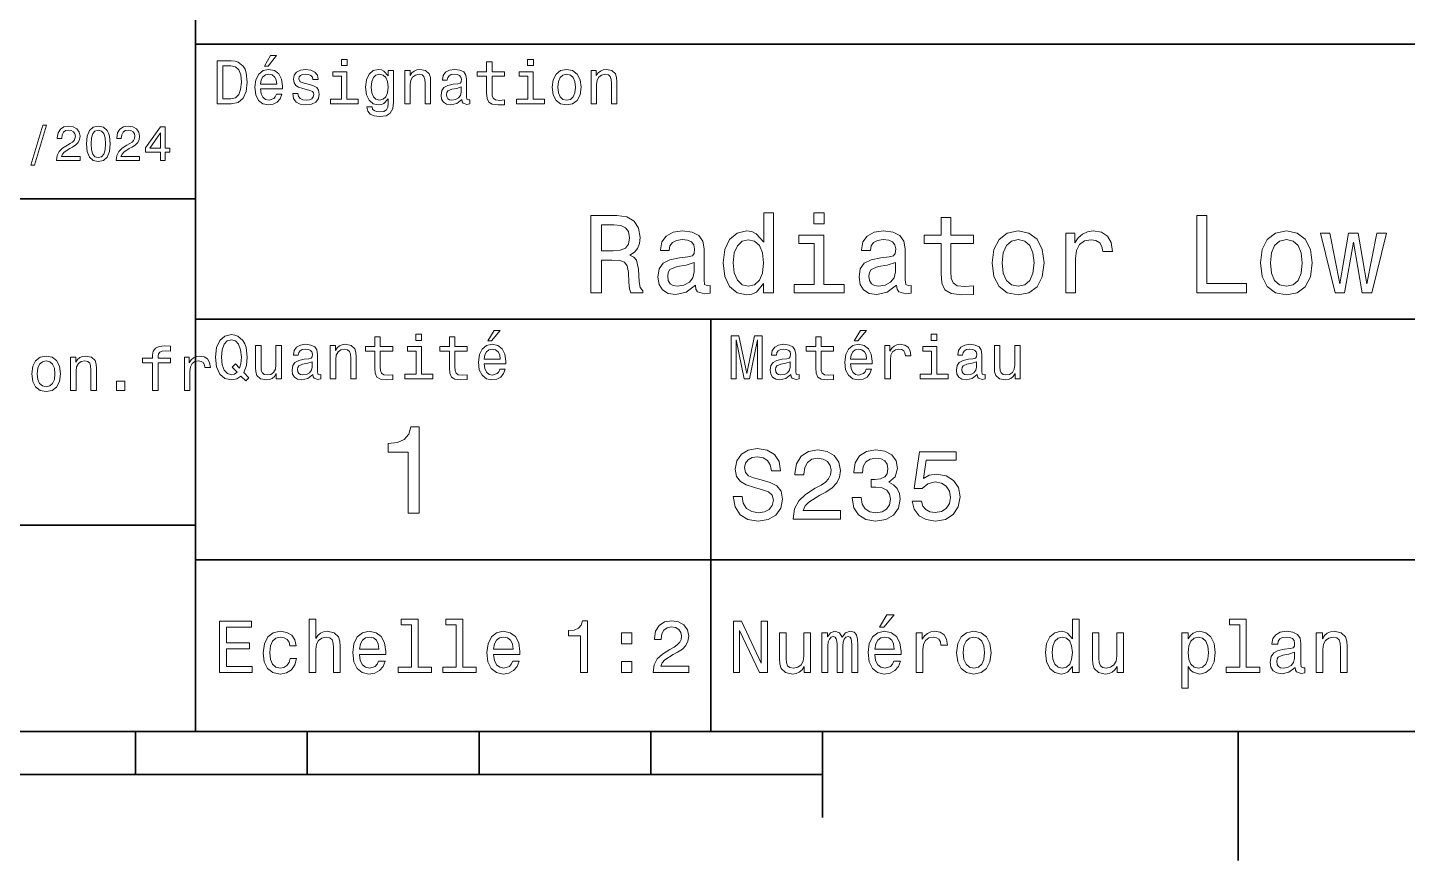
# Model space of a CAD drawing. Extents: x 0 to 297, y 0 to 210.
# Drawn here: x 152.2 to 232.5, y 2.5 to 51 of the extents above; entities that cross this region are included whole.
import ezdxf

# ---------------------------------------------------------------- set-up
doc = ezdxf.new("R2010")
doc.units = 0

msp = doc.modelspace()

# ---------------------------------------------------------------- linework, layer by layer
at = {"color": 7, "lineweight": 35}
for p, q in [((162, 10), (162, 70)), ((162, 50), (287, 50)), ((97, 41), (162, 41)), ((162, 34), (287, 34)), ((97, 22), (162, 22)), ((162, 20), (287, 20)), ((10, 10), (287, 10)), ((97, 10), (287, 10)), ((98.5, 7.5), (198.5, 7.5))]:
    msp.add_line(p, q, dxfattribs=at)
at = {"color": 7, "lineweight": 35, "ltscale": 0.35}
msp.add_line((192, 20), (192, 34), dxfattribs=at)
at = {"color": 7, "lineweight": 35, "ltscale": 0.25}
msp.add_line((192, 10), (192, 20), dxfattribs=at)
at = {"color": 7, "lineweight": 35, "ltscale": 0.0625}
for p, q in [((158.5, 10), (158.5, 7.5)), ((168.5, 10), (168.5, 7.5)), ((178.5, 10), (178.5, 7.5)), ((188.5, 10), (188.5, 7.5))]:
    msp.add_line(p, q, dxfattribs=at)
at = {"color": 7, "lineweight": 35, "ltscale": 0.125}
msp.add_line((198.5, 10), (198.5, 5), dxfattribs=at)
at = {"color": 7, "lineweight": 35, "ltscale": 0.1875}
msp.add_line((222.699997, 10), (222.699997, 2.5), dxfattribs=at)
at = {"color": 7, "lineweight": 13}
for points in [[(164.080688, 49.030979), (163.248566, 49.030979), (163.248566, 46.530979), (164.080688, 46.530979), (164.473343, 46.610229), (164.765137, 46.851585), (164.945251, 47.244236), (165.010086, 47.780979), (164.952454, 48.328529), (164.880402, 48.544666), (164.779541, 48.717579), (164.487747, 48.951729), (164.296829, 49.009365)], [(166.004318, 48.728386), (166.216858, 48.728386), (166.717575, 49.340778), (166.364548, 49.340778)], [(170.824203, 49.117435), (170.489197, 49.117435), (170.489197, 48.757202), (170.824203, 48.757202)], [(181.667145, 49.117435), (181.332138, 49.117435), (181.332138, 48.757202), (181.667145, 48.757202)], [(164.055481, 48.731987), (164.329254, 48.677952), (164.516571, 48.512245), (164.628235, 48.216858), (164.664261, 47.780979), (164.624634, 47.359509), (164.51297, 47.064121), (164.322052, 46.887608), (164.055481, 46.829971), (163.583572, 46.829971), (163.583572, 48.731987)], [(165.784576, 47.406338), (167.052597, 47.406338), (167.056198, 47.554035), (166.998566, 47.9683), (166.840057, 48.278099), (166.587891, 48.465416), (166.252884, 48.533859), (165.925079, 48.461815), (165.672913, 48.260086), (165.510803, 47.932278), (165.453171, 47.5), (165.507202, 47.056915), (165.669312, 46.732708), (165.917862, 46.530979), (166.242081, 46.462536), (166.523056, 46.509365), (166.753601, 46.631844), (166.922913, 46.826366), (167.020172, 47.085735), (166.706772, 47.085735), (166.641937, 46.941643), (166.548264, 46.833572), (166.281708, 46.747116), (166.07637, 46.786743), (165.921463, 46.912823), (165.820602, 47.118156), (165.784576, 47.395531)], [(165.784576, 47.672909), (165.824203, 47.921471), (165.921463, 48.105186), (166.069168, 48.216858), (166.263687, 48.256485), (166.454605, 48.216858), (166.60231, 48.105186), (166.692368, 47.921471), (166.724777, 47.672909)], [(168.623199, 47.658501), (168.317001, 47.730545), (168.090057, 47.8134), (168.014404, 47.982708), (168.036026, 48.101585), (168.111664, 48.188038), (168.234146, 48.242073), (168.41066, 48.263687), (168.579971, 48.242073), (168.713257, 48.177231), (168.799713, 48.079971), (168.835739, 47.950287), (169.145538, 47.950287), (169.145538, 47.957493), (169.091492, 48.191643), (168.943802, 48.375359), (168.713257, 48.490635), (168.41066, 48.533859), (168.104462, 48.490635), (167.881119, 48.371758), (167.740631, 48.195244), (167.697403, 47.971901), (167.729828, 47.755764), (167.830688, 47.604465), (167.996399, 47.496399), (168.237747, 47.42075), (168.590775, 47.334293), (168.806915, 47.244236), (168.864548, 47.172188), (168.886169, 47.064121), (168.853745, 46.930836), (168.767288, 46.829971), (168.626801, 46.765129), (168.439484, 46.743515), (168.241348, 46.765129), (168.09726, 46.840778), (168, 46.963257), (167.960373, 47.132565), (167.654175, 47.132565), (167.704605, 46.844379), (167.85231, 46.635445), (168.086456, 46.509365), (168.41066, 46.462536), (168.749283, 46.509365), (168.997833, 46.635445), (169.149139, 46.837173), (169.203171, 47.100143), (169.163544, 47.327087), (169.05188, 47.481987), (168.868149, 47.582851)], [(170.8134, 46.79755), (170.8134, 48.400574), (169.999283, 48.400574), (169.999283, 48.130402), (170.496399, 48.130402), (170.496399, 46.79755), (169.847977, 46.79755), (169.847977, 46.530979), (171.469025, 46.530979), (171.469025, 46.79755)], [(173.518738, 46.617435), (173.518738, 48.465416), (173.216141, 48.465416), (173.216141, 48.152016), (172.967575, 48.4366), (172.816284, 48.508644), (172.646973, 48.533859), (172.340775, 48.461815), (172.103027, 48.260086), (171.94812, 47.935879), (171.894089, 47.5), (171.94812, 47.060516), (172.103027, 46.736309), (172.340775, 46.530979), (172.646973, 46.462536), (172.819885, 46.487751), (172.963974, 46.552593), (173.216141, 46.826366), (173.216141, 46.552593), (173.187317, 46.336456), (173.108063, 46.181557), (172.956772, 46.091499), (172.729828, 46.059078), (172.531708, 46.080692), (172.391205, 46.134727), (172.30835, 46.228386), (172.283142, 46.354465), (171.976944, 46.354465), (171.976944, 46.340057), (172.023773, 46.109509), (172.167862, 45.9366), (172.398407, 45.824928), (172.711823, 45.785301), (173.086456, 45.839336), (173.335022, 45.990635), (173.47551, 46.253601)], [(172.221909, 47.5), (172.254318, 47.820606), (172.351593, 48.058357), (172.502884, 48.198845), (172.704605, 48.249279), (172.917145, 48.198845), (173.075653, 48.058357), (173.172913, 47.820606), (173.208939, 47.5), (173.172913, 47.172188), (173.075653, 46.938038), (172.917145, 46.793949), (172.704605, 46.747116), (172.502884, 46.793949), (172.351593, 46.938038), (172.254318, 47.175793)], [(174.181549, 46.530979), (174.498566, 46.530979), (174.498566, 47.647694), (174.530975, 47.903458), (174.635452, 48.090778), (174.797546, 48.206051), (175.013687, 48.249279), (175.1866, 48.213257), (175.294662, 48.115993), (175.348709, 47.953888), (175.366714, 47.737751), (175.366714, 46.530979), (175.683716, 46.530979), (175.683716, 47.802593), (175.669312, 48.058357), (175.604462, 48.270893), (175.391937, 48.465416), (175.060516, 48.533859), (174.876801, 48.508644), (174.721909, 48.440201), (174.588623, 48.324928), (174.484146, 48.170029), (174.484146, 48.465416), (174.181549, 48.465416)], [(177.499283, 46.783142), (177.499283, 46.772335), (177.517288, 46.649857), (177.57132, 46.5634), (177.798264, 46.494957), (177.974777, 46.523773), (177.974777, 46.76873), (177.899139, 46.757923), (177.798264, 46.804756), (177.780258, 46.948845), (177.780258, 47.950287), (177.73703, 48.206051), (177.610947, 48.386166), (177.391205, 48.494236), (177.081406, 48.533859), (176.778824, 48.490635), (176.555481, 48.368156), (176.414978, 48.177231), (176.368149, 47.925072), (176.368149, 47.903458), (176.65274, 47.903458), (176.677948, 48.054756), (176.757202, 48.162823), (176.886887, 48.227665), (177.070602, 48.25288), (177.247116, 48.234871), (177.373199, 48.180836), (177.448853, 48.087173), (177.47406, 47.957493), (177.459656, 47.806194), (177.402023, 47.730545), (177.257919, 47.694523), (176.987747, 47.665707), (176.677948, 47.600864), (176.458206, 47.485592), (176.328537, 47.305473), (176.28891, 47.038906), (176.324921, 46.801151), (176.4366, 46.624638), (176.616714, 46.512966), (176.86528, 46.473343), (177.200287, 46.548992)], [(178.943802, 48.130402), (178.943802, 47.161381), (178.965424, 46.84798), (179.066284, 46.631844), (179.268005, 46.505764), (179.610229, 46.462536), (179.984863, 46.480545), (179.984863, 46.754322), (179.71109, 46.732708), (179.46254, 46.761528), (179.329254, 46.851585), (179.271606, 47.00288), (179.260803, 47.215416), (179.260803, 48.130402), (179.984863, 48.130402), (179.984863, 48.400574), (179.260803, 48.400574), (179.260803, 48.966137), (178.943802, 48.966137), (178.943802, 48.400574), (178.396255, 48.400574), (178.396255, 48.130402)], [(181.656342, 46.79755), (181.656342, 48.400574), (180.842224, 48.400574), (180.842224, 48.130402), (181.33934, 48.130402), (181.33934, 46.79755), (180.690918, 46.79755), (180.690918, 46.530979), (182.311966, 46.530979), (182.311966, 46.79755)], [(182.762253, 47.496399), (182.819885, 47.056915), (182.985596, 46.732708), (183.248566, 46.530979), (183.601593, 46.462536), (183.951004, 46.530979), (184.213974, 46.729107), (184.379684, 47.053314), (184.440918, 47.496399), (184.379684, 47.935879), (184.213974, 48.263687), (183.951004, 48.461815), (183.601593, 48.533859), (183.248566, 48.461815), (182.985596, 48.260086), (182.819885, 47.935879)], [(183.086456, 47.5), (183.118881, 47.824207), (183.219742, 48.058357), (183.381851, 48.20245), (183.601593, 48.25288), (183.817719, 48.20245), (183.979828, 48.061958), (184.080688, 47.824207), (184.116714, 47.5), (184.080688, 47.172188), (183.979828, 46.934437), (183.817719, 46.790344), (183.601593, 46.743515), (183.381851, 46.790344), (183.219742, 46.934437), (183.118881, 47.172188)], [(185.024506, 46.530979), (185.341492, 46.530979), (185.341492, 47.647694), (185.373917, 47.903458), (185.478394, 48.090778), (185.640488, 48.206051), (185.856628, 48.249279), (186.029541, 48.213257), (186.137604, 48.115993), (186.19165, 47.953888), (186.209656, 47.737751), (186.209656, 46.530979), (186.526657, 46.530979), (186.526657, 47.802593), (186.512253, 48.058357), (186.447403, 48.270893), (186.234879, 48.465416), (185.903458, 48.533859), (185.719742, 48.508644), (185.56485, 48.440201), (185.431564, 48.324928), (185.327087, 48.170029), (185.327087, 48.465416), (185.024506, 48.465416)], [(177.463257, 47.208214), (177.420029, 47.020893), (177.304749, 46.876801), (177.131851, 46.783142), (176.919312, 46.750721), (176.782425, 46.76873), (176.68515, 46.826366), (176.623917, 46.927231), (176.605911, 47.067722), (176.620316, 47.193802), (176.677948, 47.283859), (176.908508, 47.384727), (177.200287, 47.427952), (177.463257, 47.514408)], [(152.417877, 42.956772), (152.616714, 42.956772), (153.314133, 45.279541), (153.112396, 45.279541)], [(153.899139, 43.224785), (155.273773, 43.224785), (155.273773, 43.472622), (154.187317, 43.472622), (154.247849, 43.60807), (154.351593, 43.720463), (154.671478, 43.925072), (154.841507, 44.011528), (155.031708, 44.135448), (155.167145, 44.279541), (155.244965, 44.44957), (155.273773, 44.642651), (155.224792, 44.884727), (155.08934, 45.074928), (154.881851, 45.195965), (154.613831, 45.239193), (154.337173, 45.190201), (154.126801, 45.054756), (153.991364, 44.838619), (153.945251, 44.553314), (153.945251, 44.51297), (154.207504, 44.51297), (154.207504, 44.536022), (154.233429, 44.731991), (154.311249, 44.876083), (154.435165, 44.9683), (154.599426, 45), (154.766571, 44.971184), (154.890488, 44.899136), (154.971191, 44.786743), (155, 44.645535), (154.979828, 44.51297), (154.925079, 44.400578), (154.832855, 44.302593), (154.706055, 44.216141), (154.536026, 44.12392), (154.253601, 43.945248), (154.054764, 43.755043), (153.9366, 43.524498), (153.899139, 43.233429)], [(155.642654, 44.201729), (155.685883, 43.749279), (155.821335, 43.426514), (156.037476, 43.230549), (156.337173, 43.167149), (156.634003, 43.230549), (156.850143, 43.426514), (156.982712, 43.749279), (157.028824, 44.201729), (156.982712, 44.651299), (156.927963, 44.829971), (156.850143, 44.976948), (156.634003, 45.172913), (156.337173, 45.239193), (156.037476, 45.172913), (155.821335, 44.974064), (155.685883, 44.651299)], [(155.919312, 44.201729), (155.942368, 44.550434), (156.01442, 44.801155), (156.144104, 44.948128), (156.337173, 45), (156.527374, 44.948128), (156.657059, 44.801155), (156.729111, 44.550434), (156.752167, 44.201729), (156.729111, 43.850143), (156.657059, 43.599426), (156.527374, 43.45245), (156.337173, 43.403458), (156.144104, 43.45245), (156.01442, 43.599426), (155.942368, 43.850143)], [(157.368881, 43.224785), (158.743515, 43.224785), (158.743515, 43.472622), (157.657059, 43.472622), (157.71759, 43.60807), (157.821335, 43.720463), (158.14122, 43.925072), (158.311249, 44.011528), (158.50145, 44.135448), (158.636887, 44.279541), (158.714706, 44.44957), (158.743515, 44.642651), (158.694534, 44.884727), (158.559082, 45.074928), (158.351593, 45.195965), (158.083572, 45.239193), (157.806915, 45.190201), (157.596542, 45.054756), (157.461105, 44.838619), (157.414993, 44.553314), (157.414993, 44.51297), (157.677231, 44.51297), (157.677231, 44.536022), (157.703171, 44.731991), (157.780991, 44.876083), (157.904907, 44.9683), (158.069168, 45), (158.236313, 44.971184), (158.360229, 44.899136), (158.440918, 44.786743), (158.469742, 44.645535), (158.44957, 44.51297), (158.394821, 44.400578), (158.302597, 44.302593), (158.175797, 44.216141), (158.005768, 44.12392), (157.723343, 43.945248), (157.524506, 43.755043), (157.406342, 43.524498), (157.368881, 43.233429)], [(159.965424, 43.224785), (160.224792, 43.224785), (160.224792, 43.720463), (160.510086, 43.720463), (160.510086, 43.951008), (160.224792, 43.951008), (160.224792, 45.181557), (159.96254, 45.181557), (159.086456, 43.974064), (159.086456, 43.720463), (159.965424, 43.720463)], [(159.328537, 43.951008), (159.965424, 44.847263), (159.965424, 43.951008)], [(195.069885, 36.068443), (195.069885, 35.530258), (195.640488, 35.530258), (195.640488, 40.185879), (195.07637, 40.185879), (195.07637, 38.480545), (194.641937, 38.973343), (194.376083, 39.090057), (194.07132, 39.135445), (193.520172, 39.005764), (193.092224, 38.642651), (192.8134, 38.059078), (192.716141, 37.274494), (192.8134, 36.489914), (193.092224, 35.899857), (193.520172, 35.530258), (194.07132, 35.407059), (194.376083, 35.45245), (194.648407, 35.569164)], [(198.59726, 40.185879), (197.994232, 40.185879), (197.994232, 39.537464), (198.59726, 39.537464)], [(185.019455, 35.530258), (185.622482, 35.530258), (185.622482, 37.430115), (186.238464, 37.430115), (186.692368, 37.41066), (186.977661, 37.319885), (187.133286, 37.105907), (187.19812, 36.723343), (187.230545, 36.139767), (187.269455, 35.757202), (187.34726, 35.530258), (188.028091, 35.530258), (188.028091, 35.653458), (187.878967, 35.835014), (187.827087, 36.172188), (187.781693, 36.898415), (187.671463, 37.4366), (187.522339, 37.605186), (187.28891, 37.728386), (187.548264, 37.890488), (187.729828, 38.117435), (187.846542, 38.402737), (187.885452, 38.746395), (187.794662, 39.291065), (187.535294, 39.699566), (187.107346, 39.945965), (186.523773, 40.030258), (185.019455, 40.030258)], [(186.355179, 39.479107), (186.750717, 39.440201), (187.029541, 39.317001), (187.204605, 39.090057), (187.26297, 38.733429), (187.19812, 38.357346), (187.023056, 38.130402), (186.724777, 38.013687), (186.316284, 37.981266), (185.622482, 37.981266), (185.622482, 39.479107)], [(205.405624, 38.409222), (205.405624, 36.664986), (205.444519, 36.100864), (205.626083, 35.711815), (205.989197, 35.484871), (206.605194, 35.407059), (207.279541, 35.43948), (207.279541, 35.932274), (206.786743, 35.893372), (206.33934, 35.945244), (206.099426, 36.107349), (205.995682, 36.379681), (205.976227, 36.762245), (205.976227, 38.409222), (207.279541, 38.409222), (207.279541, 38.895531), (205.976227, 38.895531), (205.976227, 39.913544), (205.405624, 39.913544), (205.405624, 38.895531), (204.420029, 38.895531), (204.420029, 38.409222)], [(220.280258, 35.530258), (223.17218, 35.530258), (223.17218, 36.074928), (220.876801, 36.074928), (220.876801, 40.030258), (220.280258, 40.030258)], [(191.095093, 35.98415), (191.095093, 35.964695), (191.127518, 35.744236), (191.224777, 35.588615), (191.633286, 35.465416), (191.951004, 35.517288), (191.951004, 35.958214), (191.814835, 35.938759), (191.633286, 36.023052), (191.600861, 36.282421), (191.600861, 38.085014), (191.523056, 38.545387), (191.296112, 38.869595), (190.900574, 39.064121), (190.342941, 39.135445), (189.798264, 39.057636), (189.396255, 38.837173), (189.143372, 38.493515), (189.059082, 38.039623), (189.059082, 38.000721), (189.57132, 38.000721), (189.616714, 38.273052), (189.759369, 38.467579), (189.992798, 38.584293), (190.323486, 38.629681), (190.641205, 38.59726), (190.868149, 38.5), (191.004318, 38.331409), (191.049713, 38.09798), (191.023773, 37.825645), (190.920029, 37.68948), (190.66066, 37.624638), (190.174347, 37.572765), (189.616714, 37.456051), (189.221176, 37.248558), (188.987747, 36.924351), (188.916428, 36.444523), (188.981262, 36.016571), (189.182281, 35.698845), (189.506485, 35.497837), (189.953888, 35.426514), (190.556915, 35.562679)], [(194.168579, 38.623199), (194.544662, 38.532421), (194.829971, 38.279537), (194.998566, 37.858067), (195.0634, 37.274494), (194.998566, 36.684437), (194.829971, 36.262966), (194.544662, 36.003601), (194.168579, 35.919308), (193.811951, 36.003601), (193.539627, 36.262966), (193.358063, 36.690922), (193.299713, 37.274494), (193.358063, 37.851585), (193.539627, 38.273052), (193.811951, 38.532421)], [(198.577805, 36.010086), (198.577805, 38.895531), (197.112396, 38.895531), (197.112396, 38.409222), (198.007202, 38.409222), (198.007202, 36.010086), (196.840057, 36.010086), (196.840057, 35.530258), (199.757919, 35.530258), (199.757919, 36.010086)], [(202.805481, 35.98415), (202.805481, 35.964695), (202.837891, 35.744236), (202.93515, 35.588615), (203.343658, 35.465416), (203.661377, 35.517288), (203.661377, 35.958214), (203.525208, 35.938759), (203.343658, 36.023052), (203.311234, 36.282421), (203.311234, 38.085014), (203.233429, 38.545387), (203.006485, 38.869595), (202.610947, 39.064121), (202.053314, 39.135445), (201.508636, 39.057636), (201.106628, 38.837173), (200.853745, 38.493515), (200.769455, 38.039623), (200.769455, 38.000721), (201.281708, 38.000721), (201.327087, 38.273052), (201.469742, 38.467579), (201.703171, 38.584293), (202.033859, 38.629681), (202.351578, 38.59726), (202.578522, 38.5), (202.714691, 38.331409), (202.760086, 38.09798), (202.734146, 37.825645), (202.630402, 37.68948), (202.371033, 37.624638), (201.88472, 37.572765), (201.327087, 37.456051), (200.931549, 37.248558), (200.69812, 36.924351), (200.626801, 36.444523), (200.691635, 36.016571), (200.892654, 35.698845), (201.216858, 35.497837), (201.664261, 35.426514), (202.267288, 35.562679)], [(208.375366, 37.268009), (208.479111, 36.476944), (208.777374, 35.893372), (209.250717, 35.530258), (209.886169, 35.407059), (210.515137, 35.530258), (210.988464, 35.886887), (211.286743, 36.470459), (211.396973, 37.268009), (211.286743, 38.059078), (210.988464, 38.649136), (210.515137, 39.005764), (209.886169, 39.135445), (209.250717, 39.005764), (208.777374, 38.642651), (208.479111, 38.059078)], [(208.958939, 37.274494), (209.017288, 37.858067), (209.198853, 38.279537), (209.490631, 38.538902), (209.886169, 38.629681), (210.275208, 38.538902), (210.567001, 38.286022), (210.748566, 37.858067), (210.8134, 37.274494), (210.748566, 36.684437), (210.567001, 36.256481), (210.275208, 35.997116), (209.886169, 35.912823), (209.490631, 35.997116), (209.198853, 36.256481), (209.017288, 36.684437)], [(212.661377, 35.530258), (213.231995, 35.530258), (213.231995, 37.520893), (213.290344, 38.000721), (213.465424, 38.344379), (213.750717, 38.551872), (214.133286, 38.623199), (214.418579, 38.577808), (214.632568, 38.448124), (214.762238, 38.227665), (214.807632, 37.929394), (215.38472, 37.929394), (215.306915, 38.454609), (215.092941, 38.830692), (214.736313, 39.057636), (214.25, 39.135445), (213.919312, 39.083572), (213.634003, 38.953888), (213.381119, 38.733429), (213.180115, 38.435158), (213.180115, 39.012245), (212.661377, 39.012245)], [(223.989197, 37.268009), (224.092941, 36.476944), (224.391205, 35.893372), (224.864548, 35.530258), (225.5, 35.407059), (226.128967, 35.530258), (226.602295, 35.886887), (226.900574, 36.470459), (227.010803, 37.268009), (226.900574, 38.059078), (226.602295, 38.649136), (226.128967, 39.005764), (225.5, 39.135445), (224.864548, 39.005764), (224.391205, 38.642651), (224.092941, 38.059078)], [(224.572754, 37.274494), (224.631119, 37.858067), (224.812683, 38.279537), (225.104462, 38.538902), (225.5, 38.629681), (225.889038, 38.538902), (226.180832, 38.286022), (226.362396, 37.858067), (226.427231, 37.274494), (226.362396, 36.684437), (226.180832, 36.256481), (225.889038, 35.997116), (225.5, 35.912823), (225.104462, 35.997116), (224.812683, 36.256481), (224.631119, 36.684437)], [(228.88472, 35.530258), (229.403458, 38.48703), (229.92218, 35.530258), (230.466858, 35.530258), (231.322754, 39.012245), (230.771606, 39.012245), (230.194519, 36.055473), (229.682281, 39.012245), (229.118149, 39.012245), (228.605896, 36.055473), (228.028809, 39.012245), (227.484146, 39.012245), (228.340057, 35.530258)], [(191.030258, 36.749279), (190.952454, 36.412102), (190.744949, 36.152737), (190.433716, 35.98415), (190.051147, 35.925793), (189.804749, 35.958214), (189.629684, 36.061958), (189.519455, 36.243515), (189.48703, 36.496395), (189.51297, 36.723343), (189.616714, 36.885445), (190.031693, 37.067001), (190.556915, 37.14481), (191.030258, 37.30043)], [(202.740631, 36.749279), (202.662827, 36.412102), (202.455322, 36.152737), (202.144089, 35.98415), (201.76152, 35.925793), (201.515137, 35.958214), (201.340057, 36.061958), (201.229828, 36.243515), (201.197403, 36.496395), (201.223343, 36.723343), (201.327087, 36.885445), (201.742065, 37.067001), (202.267288, 37.14481), (202.740631, 37.30043)], [(164.642654, 30.685879), (164.916428, 30.401297), (165.107346, 30.592218), (164.811966, 30.894812), (164.963257, 31.305475), (165.010086, 31.780979), (164.941635, 32.339336), (164.862396, 32.56628), (164.757919, 32.753601), (164.46254, 33.009365), (164.282425, 33.074207), (164.08429, 33.099422), (163.702454, 33.009365), (163.41066, 32.757202), (163.223343, 32.342937), (163.158508, 31.780979), (163.223343, 31.219019), (163.407059, 30.804754), (163.698853, 30.54899), (164.08429, 30.462536), (164.39769, 30.520172)], [(172.438034, 32.130402), (172.438034, 31.161383), (172.459656, 30.847982), (172.560516, 30.631844), (172.762253, 30.505762), (173.104462, 30.462536), (173.479111, 30.480547), (173.479111, 30.754322), (173.205338, 30.732708), (172.956772, 30.761526), (172.823486, 30.851583), (172.765854, 31.002882), (172.755035, 31.215418), (172.755035, 32.130402), (173.479111, 32.130402), (173.479111, 32.400574), (172.755035, 32.400574), (172.755035, 32.966137), (172.438034, 32.966137), (172.438034, 32.400574), (171.890488, 32.400574), (171.890488, 32.130402)], [(175.161377, 33.117435), (174.82637, 33.117435), (174.82637, 32.757202), (175.161377, 32.757202)], [(176.775223, 32.130402), (176.775223, 31.161383), (176.796829, 30.847982), (176.89769, 30.631844), (177.099426, 30.505762), (177.44165, 30.462536), (177.816284, 30.480547), (177.816284, 30.754322), (177.542511, 30.732708), (177.293945, 30.761526), (177.16066, 30.851583), (177.103027, 31.002882), (177.092224, 31.215418), (177.092224, 32.130402), (177.816284, 32.130402), (177.816284, 32.400574), (177.092224, 32.400574), (177.092224, 32.966137), (176.775223, 32.966137), (176.775223, 32.400574), (176.227661, 32.400574), (176.227661, 32.130402)], [(179.015854, 32.728386), (179.228394, 32.728386), (179.729111, 33.340778), (179.376083, 33.340778)], [(193.183716, 30.530979), (193.46109, 30.530979), (193.46109, 32.80043), (193.929398, 30.530979), (194.239197, 30.530979), (194.703888, 32.80043), (194.703888, 30.530979), (194.984863, 30.530979), (194.984863, 33.030979), (194.545395, 33.030979), (194.08429, 30.826368), (193.626801, 33.030979), (193.183716, 33.030979)], [(198.100861, 32.130402), (198.100861, 31.161383), (198.122482, 30.847982), (198.223343, 30.631844), (198.425079, 30.505762), (198.767288, 30.462536), (199.141937, 30.480547), (199.141937, 30.754322), (198.868149, 30.732708), (198.619598, 30.761526), (198.486313, 30.851583), (198.42868, 31.002882), (198.417862, 31.215418), (198.417862, 32.130402), (199.141937, 32.130402), (199.141937, 32.400574), (198.417862, 32.400574), (198.417862, 32.966137), (198.100861, 32.966137), (198.100861, 32.400574), (197.553314, 32.400574), (197.553314, 32.130402)], [(200.341492, 32.728386), (200.554031, 32.728386), (201.054749, 33.340778), (200.701736, 33.340778)], [(205.161377, 33.117435), (204.82637, 33.117435), (204.82637, 32.757202), (205.161377, 32.757202)], [(159.49855, 31.449568), (159.49855, 29.850143), (159.815552, 29.850143), (159.815552, 31.449568), (160.536011, 31.449568), (160.536011, 31.71974), (159.815552, 31.71974), (159.815552, 31.838615), (159.840759, 31.982708), (159.923615, 32.079971), (160.064117, 32.137608), (160.265839, 32.159222), (160.536011, 32.144814), (160.536011, 32.418587), (160.193787, 32.4366), (159.884003, 32.404179), (159.667862, 32.306915), (159.538177, 32.137608), (159.49855, 31.896254), (159.49855, 31.71974), (158.918579, 31.71974), (158.918579, 31.449568)], [(164.41571, 30.916426), (164.260803, 30.801151), (164.08429, 30.765129), (163.850143, 30.829971), (163.666428, 31.024494), (163.543945, 31.341497), (163.504318, 31.780979), (163.543945, 32.216858), (163.662827, 32.537464), (163.846542, 32.731987), (164.08429, 32.80043), (164.318451, 32.731987), (164.502167, 32.533859), (164.621033, 32.213257), (164.664261, 31.780979), (164.631851, 31.40634), (164.5634, 31.150576), (164.329254, 31.395533), (164.13472, 31.211815)], [(166.998566, 32.465416), (166.681549, 32.465416), (166.681549, 31.348703), (166.645538, 31.089336), (166.541061, 30.902016), (166.378967, 30.786743), (166.166428, 30.750719), (165.997116, 30.779539), (165.889053, 30.865993), (165.827805, 31.013687), (165.8134, 31.222622), (165.8134, 32.465416), (165.496399, 32.465416), (165.496399, 31.193804), (165.507202, 30.93804), (165.575653, 30.725504), (165.784576, 30.530979), (166.119598, 30.462536), (166.299713, 30.487751), (166.454605, 30.552593), (166.587891, 30.664265), (166.695969, 30.826368), (166.695969, 30.530979), (166.998566, 30.530979)], [(168.824921, 30.78314), (168.824921, 30.772333), (168.842941, 30.649855), (168.896973, 30.5634), (169.123917, 30.494957), (169.30043, 30.523775), (169.30043, 30.768732), (169.224777, 30.757925), (169.123917, 30.804754), (169.105911, 30.948847), (169.105911, 31.950287), (169.062683, 32.206051), (168.9366, 32.386166), (168.716858, 32.494236), (168.407059, 32.533859), (168.104462, 32.490635), (167.881119, 32.368156), (167.740631, 32.177231), (167.693802, 31.925072), (167.693802, 31.903458), (167.978394, 31.903458), (168.003601, 32.054756), (168.082855, 32.162823), (168.21254, 32.227665), (168.396255, 32.25288), (168.572769, 32.234871), (168.698853, 32.180836), (168.77449, 32.087173), (168.799713, 31.957493), (168.785309, 31.806194), (168.727661, 31.730547), (168.583572, 31.694523), (168.3134, 31.665705), (168.003601, 31.600864), (167.783859, 31.48559), (167.654175, 31.305475), (167.614548, 31.038904), (167.650574, 30.801151), (167.762253, 30.62464), (167.942368, 30.512968), (168.190918, 30.473343), (168.52594, 30.54899)], [(169.844376, 30.530979), (170.161377, 30.530979), (170.161377, 31.647694), (170.193802, 31.903458), (170.298279, 32.090778), (170.460373, 32.206051), (170.676514, 32.249279), (170.849426, 32.213257), (170.957489, 32.115993), (171.011536, 31.95389), (171.029541, 31.737751), (171.029541, 30.530979), (171.346542, 30.530979), (171.346542, 31.802593), (171.332138, 32.058357), (171.267288, 32.270893), (171.054749, 32.465416), (170.723343, 32.533859), (170.539627, 32.508644), (170.38472, 32.440201), (170.251434, 32.324928), (170.146973, 32.170029), (170.146973, 32.465416), (169.844376, 32.465416)], [(175.150574, 30.79755), (175.150574, 32.400574), (174.336456, 32.400574), (174.336456, 32.130402), (174.833572, 32.130402), (174.833572, 30.79755), (174.185165, 30.79755), (174.185165, 30.530979), (175.806198, 30.530979), (175.806198, 30.79755)], [(178.796112, 31.40634), (180.064117, 31.40634), (180.067719, 31.554033), (180.010086, 31.9683), (179.851593, 32.278099), (179.599426, 32.465416), (179.264404, 32.533859), (178.9366, 32.461815), (178.684433, 32.260086), (178.522339, 31.932276), (178.464691, 31.5), (178.518738, 31.056915), (178.680832, 30.732708), (178.929398, 30.530979), (179.253601, 30.462536), (179.534576, 30.509365), (179.765137, 30.631844), (179.934433, 30.826368), (180.031708, 31.085733), (179.718292, 31.085733), (179.653458, 30.941643), (179.559799, 30.833572), (179.293228, 30.747118), (179.087891, 30.786743), (178.932999, 30.912823), (178.832138, 31.118155), (178.796112, 31.395533)], [(178.796112, 31.672911), (178.835739, 31.921469), (178.932999, 32.105186), (179.080688, 32.216858), (179.275208, 32.256485), (179.466141, 32.216858), (179.613831, 32.105186), (179.703888, 31.921469), (179.736313, 31.672911)], [(196.656342, 30.78314), (196.656342, 30.772333), (196.674347, 30.649855), (196.728394, 30.5634), (196.955338, 30.494957), (197.131851, 30.523775), (197.131851, 30.768732), (197.056198, 30.757925), (196.955338, 30.804754), (196.937317, 30.948847), (196.937317, 31.950287), (196.894089, 32.206051), (196.768005, 32.386166), (196.548264, 32.494236), (196.23848, 32.533859), (195.935883, 32.490635), (195.71254, 32.368156), (195.572052, 32.177231), (195.525223, 31.925072), (195.525223, 31.903458), (195.809799, 31.903458), (195.835022, 32.054756), (195.914261, 32.162823), (196.043945, 32.227665), (196.227661, 32.25288), (196.404175, 32.234871), (196.530258, 32.180836), (196.605911, 32.087173), (196.631119, 31.957493), (196.616714, 31.806194), (196.559082, 31.730547), (196.414978, 31.694523), (196.144806, 31.665705), (195.835022, 31.600864), (195.61528, 31.48559), (195.485596, 31.305475), (195.445969, 31.038904), (195.481995, 30.801151), (195.593658, 30.62464), (195.773773, 30.512968), (196.022339, 30.473343), (196.357346, 30.54899)], [(200.121765, 31.40634), (201.389771, 31.40634), (201.393372, 31.554033), (201.335739, 31.9683), (201.177231, 32.278099), (200.925079, 32.465416), (200.590057, 32.533859), (200.262253, 32.461815), (200.010086, 32.260086), (199.847977, 31.932276), (199.790344, 31.5), (199.844376, 31.056915), (200.006485, 30.732708), (200.255051, 30.530979), (200.579254, 30.462536), (200.860229, 30.509365), (201.090775, 30.631844), (201.260086, 30.826368), (201.357346, 31.085733), (201.043945, 31.085733), (200.979111, 30.941643), (200.885452, 30.833572), (200.618881, 30.747118), (200.413544, 30.786743), (200.258652, 30.912823), (200.157776, 31.118155), (200.121765, 31.395533)], [(200.121765, 31.672911), (200.161377, 31.921469), (200.258652, 32.105186), (200.406342, 32.216858), (200.600861, 32.256485), (200.791794, 32.216858), (200.939484, 32.105186), (201.029541, 31.921469), (201.061966, 31.672911)], [(202.131851, 30.530979), (202.448853, 30.530979), (202.448853, 31.636887), (202.481262, 31.903458), (202.578537, 32.094379), (202.73703, 32.209652), (202.94957, 32.249279), (203.108063, 32.224064), (203.226944, 32.152016), (203.298996, 32.029537), (203.324203, 31.863832), (203.644806, 31.863832), (203.601593, 32.155621), (203.482712, 32.364552), (203.284576, 32.490635), (203.014404, 32.533859), (202.830688, 32.505043), (202.672195, 32.432995), (202.531708, 32.310516), (202.420029, 32.144814), (202.420029, 32.465416), (202.131851, 32.465416)], [(205.150574, 30.79755), (205.150574, 32.400574), (204.336456, 32.400574), (204.336456, 32.130402), (204.833572, 32.130402), (204.833572, 30.79755), (204.185165, 30.79755), (204.185165, 30.530979), (205.806198, 30.530979), (205.806198, 30.79755)], [(207.499283, 30.78314), (207.499283, 30.772333), (207.517288, 30.649855), (207.57132, 30.5634), (207.798264, 30.494957), (207.974777, 30.523775), (207.974777, 30.768732), (207.899139, 30.757925), (207.798264, 30.804754), (207.780258, 30.948847), (207.780258, 31.950287), (207.73703, 32.206051), (207.610947, 32.386166), (207.391205, 32.494236), (207.081406, 32.533859), (206.778824, 32.490635), (206.555481, 32.368156), (206.414978, 32.177231), (206.368149, 31.925072), (206.368149, 31.903458), (206.65274, 31.903458), (206.677948, 32.054756), (206.757202, 32.162823), (206.886887, 32.227665), (207.070602, 32.25288), (207.247116, 32.234871), (207.373199, 32.180836), (207.448853, 32.087173), (207.47406, 31.957493), (207.459656, 31.806194), (207.402023, 31.730547), (207.257919, 31.694523), (206.987747, 31.665705), (206.677948, 31.600864), (206.458206, 31.48559), (206.328537, 31.305475), (206.28891, 31.038904), (206.324921, 30.801151), (206.4366, 30.62464), (206.616714, 30.512968), (206.86528, 30.473343), (207.200287, 30.54899)], [(210.010086, 32.465416), (209.693085, 32.465416), (209.693085, 31.348703), (209.657059, 31.089336), (209.552597, 30.902016), (209.390488, 30.786743), (209.177948, 30.750719), (209.008636, 30.779539), (208.900574, 30.865993), (208.83934, 31.013687), (208.824921, 31.222622), (208.824921, 32.465416), (208.507919, 32.465416), (208.507919, 31.193804), (208.518738, 30.93804), (208.587173, 30.725504), (208.796112, 30.530979), (209.131119, 30.462536), (209.311234, 30.487751), (209.466141, 30.552593), (209.599426, 30.664265), (209.707489, 30.826368), (209.707489, 30.530979), (210.010086, 30.530979)], [(152.459656, 30.815561), (152.517288, 30.37608), (152.682983, 30.051872), (152.945953, 29.850143), (153.298981, 29.7817), (153.648407, 29.850143), (153.911377, 30.048271), (154.077087, 30.372478), (154.138321, 30.815561), (154.077087, 31.255043), (153.911377, 31.582851), (153.648407, 31.780979), (153.298981, 31.853025), (152.945953, 31.780979), (152.682983, 31.57925), (152.517288, 31.255043)], [(152.783859, 30.819164), (152.816284, 31.143372), (152.917145, 31.377522), (153.079239, 31.521614), (153.298981, 31.572046), (153.515121, 31.521614), (153.677231, 31.381123), (153.778091, 31.143372), (153.814117, 30.819164), (153.778091, 30.491354), (153.677231, 30.253601), (153.515121, 30.109509), (153.298981, 30.062679), (153.079239, 30.109509), (152.917145, 30.253601), (152.816284, 30.491354)], [(154.721893, 29.850143), (155.038895, 29.850143), (155.038895, 30.966858), (155.07132, 31.222622), (155.175781, 31.409943), (155.337891, 31.525215), (155.554031, 31.568443), (155.726929, 31.532419), (155.835007, 31.435158), (155.889038, 31.273054), (155.907059, 31.056915), (155.907059, 29.850143), (156.22406, 29.850143), (156.22406, 31.121758), (156.209656, 31.377522), (156.144806, 31.590057), (155.932266, 31.784582), (155.600861, 31.853025), (155.417145, 31.827808), (155.262238, 31.759365), (155.128952, 31.644091), (155.02449, 31.489193), (155.02449, 31.784582), (154.721893, 31.784582)], [(161.346527, 29.850143), (161.663528, 29.850143), (161.663528, 30.956051), (161.695953, 31.222622), (161.793213, 31.413544), (161.951721, 31.528818), (162.164246, 31.568443), (162.322754, 31.543226), (162.441635, 31.47118), (162.513672, 31.348701), (162.538895, 31.182997), (162.859497, 31.182997), (162.816269, 31.474783), (162.697388, 31.683718), (162.499268, 31.809797), (162.229095, 31.853025), (162.04538, 31.824207), (161.886871, 31.752161), (161.746384, 31.629683), (161.63472, 31.463976), (161.63472, 31.784582), (161.346527, 31.784582)], [(168.78891, 31.208212), (168.745682, 31.020893), (168.630402, 30.876801), (168.457489, 30.78314), (168.244965, 30.750719), (168.108063, 30.768732), (168.010803, 30.826368), (167.94957, 30.927233), (167.931549, 31.067722), (167.945969, 31.193804), (168.003601, 31.283861), (168.234146, 31.384726), (168.52594, 31.427954), (168.78891, 31.514408)], [(196.620316, 31.208212), (196.577087, 31.020893), (196.461823, 30.876801), (196.28891, 30.78314), (196.07637, 30.750719), (195.939484, 30.768732), (195.842224, 30.826368), (195.780975, 30.927233), (195.76297, 31.067722), (195.777374, 31.193804), (195.835022, 31.283861), (196.065567, 31.384726), (196.357346, 31.427954), (196.620316, 31.514408)], [(207.463257, 31.208212), (207.420029, 31.020893), (207.304749, 30.876801), (207.131851, 30.78314), (206.919312, 30.750719), (206.782425, 30.768732), (206.68515, 30.826368), (206.623917, 30.927233), (206.605911, 31.067722), (206.620316, 31.193804), (206.677948, 31.283861), (206.908508, 31.384726), (207.200287, 31.427954), (207.463257, 31.514408)], [(157.387604, 29.850143), (157.88472, 29.850143), (157.88472, 30.386887), (157.387604, 30.386887)], [(174.370316, 22.700289), (175.025925, 22.700289), (175.025925, 27.736313), (174.536011, 27.736313), (174.406326, 27.296831), (174.146973, 27.001442), (173.750717, 26.828531), (173.203171, 26.770893), (173.203171, 26.259367), (174.370316, 26.259367)], [(193.824203, 23.680117), (193.299713, 23.680117), (193.414978, 23.069164), (193.703171, 22.619596), (194.146973, 22.348703), (194.746399, 22.250721), (195.340057, 22.342941), (195.783859, 22.596542), (196.066284, 22.994238), (196.170029, 23.518732), (196.083572, 23.991356), (195.841492, 24.296831), (195.44957, 24.49856), (194.925079, 24.648417), (194.47551, 24.757925), (194.181549, 24.884727), (194.014404, 25.069164), (193.96254, 25.357349), (194.014404, 25.616714), (194.164261, 25.812681), (194.394806, 25.945246), (194.711823, 25.991356), (195.034576, 25.933718), (195.288177, 25.778099), (195.455338, 25.518732), (195.536026, 25.167149), (196.060516, 25.167149), (196.060516, 25.178675), (195.968292, 25.720463), (195.697403, 26.12392), (195.270889, 26.377522), (194.694519, 26.463978), (194.175797, 26.377522), (193.772339, 26.135448), (193.51297, 25.760807), (193.420746, 25.276657), (193.495682, 24.844381), (193.714691, 24.550434), (194.060516, 24.354467), (194.533142, 24.204613), (195, 24.072046), (195.351578, 23.945246), (195.564835, 23.760807), (195.639771, 23.461096), (195.570602, 23.155621), (195.391937, 22.925074), (195.121033, 22.780981), (194.769455, 22.734871), (194.377518, 22.798271), (194.077805, 22.98271), (193.887604, 23.282421)], [(196.798264, 22.360231), (199.547546, 22.360231), (199.547546, 22.855909), (197.374634, 22.855909), (197.495682, 23.126802), (197.703171, 23.351585), (198.342941, 23.760807), (198.682999, 23.933718), (199.0634, 24.181557), (199.33429, 24.469742), (199.489914, 24.809799), (199.547546, 25.195967), (199.44957, 25.680117), (199.17868, 26.06052), (198.763687, 26.302595), (198.227661, 26.38905), (197.674347, 26.291067), (197.253601, 26.020174), (196.982712, 25.587896), (196.890488, 25.017292), (196.890488, 24.9366), (197.414978, 24.9366), (197.414978, 24.98271), (197.466858, 25.374641), (197.622482, 25.662825), (197.870316, 25.847263), (198.198853, 25.910664), (198.533142, 25.853027), (198.780975, 25.708935), (198.942368, 25.48415), (199, 25.201729), (198.959656, 24.9366), (198.850143, 24.711817), (198.66571, 24.51585), (198.412109, 24.342941), (198.072052, 24.158503), (197.507202, 23.801153), (197.109512, 23.42075), (196.873199, 22.959656), (196.798264, 22.377522)], [(200.221909, 23.616716), (200.221909, 23.57637), (200.314117, 23.023056), (200.585022, 22.60807), (201.01152, 22.342941), (201.57637, 22.244957), (202.175797, 22.342941), (202.625366, 22.596542), (202.913544, 23), (203.017288, 23.518732), (202.971176, 23.858791), (202.844376, 24.135448), (202.636887, 24.348703), (202.360229, 24.504324), (202.734863, 24.815563), (202.867432, 25.311239), (202.780975, 25.760807), (202.533142, 26.100864), (202.129684, 26.314121), (201.57637, 26.38905), (201.057632, 26.296831), (200.659943, 26.043228), (200.400574, 25.639771), (200.314117, 25.103746), (200.314117, 25.063402), (200.827087, 25.063402), (200.873199, 25.432278), (201.023056, 25.697407), (201.265137, 25.858791), (201.605194, 25.916428), (201.904892, 25.870317), (202.123917, 25.749281), (202.256485, 25.553314), (202.30835, 25.288185), (202.256485, 25.005764), (202.118149, 24.815563), (201.876083, 24.700289), (201.547546, 24.665707), (201.322769, 24.671471), (201.322769, 24.216139), (201.605194, 24.227667), (201.968292, 24.175793), (202.239197, 24.037464), (202.400574, 23.812681), (202.458206, 23.518732), (202.394806, 23.184439), (202.227661, 22.9366), (201.96254, 22.780981), (201.610947, 22.729107), (201.247833, 22.786745), (200.982712, 22.959656), (200.815567, 23.236313), (200.752167, 23.616716)], [(203.714691, 23.40346), (203.841492, 22.930836), (204.123917, 22.56196), (204.53891, 22.331413), (205.069168, 22.244957), (205.651291, 22.348703), (206.106628, 22.631124), (206.394806, 23.080692), (206.504318, 23.657061), (206.406342, 24.193085), (206.129684, 24.613834), (205.697403, 24.884727), (205.138336, 24.98271), (204.706055, 24.913546), (204.371765, 24.723343), (204.533142, 25.801153), (206.285309, 25.801153), (206.285309, 26.273777), (204.146973, 26.273777), (203.829971, 24.152739), (204.291061, 24.152739), (204.625366, 24.423632), (205.05188, 24.521614), (205.420746, 24.458214), (205.703171, 24.273777), (205.881851, 23.991356), (205.945251, 23.628242), (205.881851, 23.265131), (205.697403, 22.98271), (205.414978, 22.804035), (205.05188, 22.740635), (204.746399, 22.780981), (204.510086, 22.913546), (204.337173, 23.121038), (204.250717, 23.40346)], [(163.393372, 13.428675), (165.295395, 13.428675), (165.295395, 13.791787), (163.791061, 13.791787), (163.791061, 14.807637), (165.131119, 14.807637), (165.131119, 15.166427), (163.791061, 15.166427), (163.791061, 16.065563), (165.260803, 16.065563), (165.260803, 16.428675), (163.393372, 16.428675)], [(168.610947, 13.428675), (168.991348, 13.428675), (168.991348, 14.768732), (169.030258, 15.075649), (169.155624, 15.300432), (169.350143, 15.438761), (169.609512, 15.490635), (169.817001, 15.447407), (169.946686, 15.330692), (170.011536, 15.136168), (170.033142, 14.876801), (170.033142, 13.428675), (170.413544, 13.428675), (170.413544, 14.954612), (170.396255, 15.261528), (170.318451, 15.516571), (170.0634, 15.75), (169.66571, 15.832133), (169.44957, 15.801874), (169.263687, 15.719741), (169.108063, 15.590058), (168.991348, 15.412825), (168.991348, 16.532421), (168.610947, 16.532421)], [(174.572052, 16.212536), (174.572052, 13.748559), (173.789627, 13.748559), (173.789627, 13.428675), (175.730545, 13.428675), (175.730545, 13.748559), (174.952454, 13.748559), (174.952454, 16.532421), (173.97551, 16.532421), (173.97551, 16.212536)], [(177.174347, 16.212536), (177.174347, 13.748559), (176.391937, 13.748559), (176.391937, 13.428675), (178.332855, 13.428675), (178.332855, 13.748559), (177.554749, 13.748559), (177.554749, 16.532421), (176.577805, 16.532421), (176.577805, 16.212536)], [(184.416428, 13.428675), (184.809799, 13.428675), (184.809799, 16.450289), (184.515854, 16.450289), (184.438049, 16.1866), (184.282425, 16.009367), (184.044678, 15.905621), (183.716141, 15.871038), (183.716141, 15.564121), (184.416428, 15.564121)], [(188.644089, 13.428675), (190.706055, 13.428675), (190.706055, 13.800432), (189.07637, 13.800432), (189.167145, 14.003603), (189.322769, 14.172191), (189.802597, 14.479107), (190.057648, 14.60879), (190.342941, 14.794669), (190.546112, 15.010807), (190.662827, 15.26585), (190.706055, 15.555476), (190.632568, 15.918589), (190.429398, 16.203892), (190.118164, 16.385447), (189.716141, 16.450289), (189.301163, 16.376802), (188.985596, 16.173632), (188.782425, 15.849424), (188.713257, 15.421471), (188.713257, 15.360951), (189.106628, 15.360951), (189.106628, 15.395534), (189.145538, 15.689482), (189.262253, 15.905621), (189.448135, 16.043949), (189.694534, 16.091499), (189.945251, 16.048271), (190.131134, 15.940203), (190.252167, 15.771614), (190.295395, 15.559799), (190.265137, 15.360951), (190.182999, 15.192364), (190.044678, 15.045389), (189.854477, 14.915707), (189.599426, 14.777378), (189.175797, 14.509366), (188.877518, 14.224064), (188.700287, 13.878242), (188.644089, 13.441643)], [(193.315567, 13.428675), (193.674347, 13.428675), (193.674347, 15.888329), (194.824203, 13.428675), (195.286743, 13.428675), (195.286743, 16.428675), (194.92363, 16.428675), (194.92363, 13.969021), (193.786743, 16.428675), (193.315567, 16.428675)], [(201.809799, 16.065563), (202.06485, 16.065563), (202.66571, 16.800432), (202.242081, 16.800432)], [(213.048996, 13.787464), (213.048996, 13.428675), (213.429398, 13.428675), (213.429398, 16.532421), (213.053314, 16.532421), (213.053314, 15.395534), (212.763687, 15.724064), (212.586456, 15.801874), (212.383286, 15.832133), (212.015854, 15.745678), (211.730545, 15.503603), (211.544662, 15.114553), (211.479828, 14.591499), (211.544662, 14.068444), (211.730545, 13.675073), (212.015854, 13.428675), (212.383286, 13.346542), (212.586456, 13.376801), (212.768005, 13.454611)], [(222.788193, 16.212536), (222.788193, 13.748559), (222.005768, 13.748559), (222.005768, 13.428675), (223.946686, 13.428675), (223.946686, 13.748559), (223.168594, 13.748559), (223.168594, 16.532421), (222.19165, 16.532421), (222.19165, 16.212536)], [(167.48703, 14.980548), (167.863113, 14.980548), (167.785309, 15.326369), (167.599426, 15.598703), (167.309799, 15.767292), (166.933716, 15.832133), (166.518738, 15.745678), (166.203171, 15.503603), (166.004318, 15.110231), (165.935165, 14.582853), (166, 14.059798), (166.194519, 13.67075), (166.501434, 13.428675), (166.920746, 13.346542), (167.292511, 13.411384), (167.582138, 13.592939), (167.780975, 13.878242), (167.867432, 14.258646), (167.504318, 14.258646), (167.439484, 14.016571), (167.318451, 13.835014), (167.145538, 13.722623), (166.933716, 13.688041), (166.670029, 13.744237), (166.479828, 13.917148), (166.363113, 14.198127), (166.324203, 14.595821), (166.363113, 14.984871), (166.484146, 15.26585), (166.67868, 15.438761), (166.933716, 15.49928), (167.158508, 15.460375), (167.327087, 15.360951), (167.439484, 15.196686)], [(171.546112, 14.479107), (173.067719, 14.479107), (173.072052, 14.656341), (173.002884, 15.153459), (172.812683, 15.525217), (172.510086, 15.75), (172.108063, 15.832133), (171.714691, 15.745678), (171.412109, 15.503603), (171.217575, 15.110231), (171.148422, 14.591499), (171.213257, 14.059798), (171.407776, 13.67075), (171.706055, 13.428675), (172.095108, 13.346542), (172.432281, 13.402739), (172.708939, 13.549712), (172.912109, 13.783141), (173.028824, 14.09438), (172.65274, 14.09438), (172.574936, 13.92147), (172.46254, 13.791787), (172.142654, 13.688041), (171.896255, 13.735591), (171.710373, 13.886888), (171.58934, 14.133286), (171.546112, 14.466139)], [(171.546112, 14.798992), (171.593658, 15.097262), (171.710373, 15.317724), (171.887604, 15.45173), (172.121033, 15.49928), (172.350143, 15.45173), (172.527374, 15.317724), (172.635452, 15.097262), (172.674347, 14.798992)], [(179.353027, 14.479107), (180.874634, 14.479107), (180.878967, 14.656341), (180.809799, 15.153459), (180.619598, 15.525217), (180.317001, 15.75), (179.914978, 15.832133), (179.521606, 15.745678), (179.219025, 15.503603), (179.02449, 15.110231), (178.955338, 14.591499), (179.020172, 14.059798), (179.214691, 13.67075), (179.51297, 13.428675), (179.902023, 13.346542), (180.239197, 13.402739), (180.515854, 13.549712), (180.719025, 13.783141), (180.835739, 14.09438), (180.459656, 14.09438), (180.381851, 13.92147), (180.269455, 13.791787), (179.94957, 13.688041), (179.703171, 13.735591), (179.517288, 13.886888), (179.396255, 14.133286), (179.353027, 14.466139)], [(179.353027, 14.798992), (179.400574, 15.097262), (179.517288, 15.317724), (179.694519, 15.45173), (179.927948, 15.49928), (180.157059, 15.45173), (180.33429, 15.317724), (180.442368, 15.097262), (180.481262, 14.798992)], [(186.798279, 15.105908), (187.394821, 15.105908), (187.394821, 15.75), (186.798279, 15.75)], [(197.798279, 15.75), (197.417862, 15.75), (197.417862, 14.409943), (197.374634, 14.098703), (197.249283, 13.873919), (197.054749, 13.735591), (196.799713, 13.692364), (196.596542, 13.726946), (196.466858, 13.830692), (196.393372, 14.007925), (196.376083, 14.258646), (196.376083, 15.75), (195.995682, 15.75), (195.995682, 14.224064), (196.008652, 13.917148), (196.090775, 13.662104), (196.341492, 13.428675), (196.743515, 13.346542), (196.959656, 13.376801), (197.145538, 13.454611), (197.305481, 13.588617), (197.435165, 13.783141), (197.435165, 13.428675), (197.798279, 13.428675)], [(198.459656, 13.428675), (198.809799, 13.428675), (198.809799, 14.980548), (198.831406, 15.213978), (198.896255, 15.382565), (198.995682, 15.481989), (199.125366, 15.520894), (199.229111, 15.486312), (199.298279, 15.399857), (199.332855, 15.252882), (199.345825, 15.058358), (199.345825, 13.428675), (199.674347, 13.428675), (199.674347, 14.980548), (199.695969, 15.209655), (199.760803, 15.378242), (199.864548, 15.481989), (199.994232, 15.520894), (200.097977, 15.486312), (200.167145, 15.399857), (200.210373, 15.058358), (200.210373, 13.428675), (200.560516, 13.428675), (200.560516, 15.032421), (200.53891, 15.365274), (200.469742, 15.620317), (200.331406, 15.775937), (200.106628, 15.832133), (199.842941, 15.745678), (199.639771, 15.494957), (199.479828, 15.741355), (199.211823, 15.832133), (198.965424, 15.745678), (198.796829, 15.503603), (198.796829, 15.75), (198.459656, 15.75)], [(201.546112, 14.479107), (203.067719, 14.479107), (203.072052, 14.656341), (203.002884, 15.153459), (202.812683, 15.525217), (202.510086, 15.75), (202.108063, 15.832133), (201.714691, 15.745678), (201.412109, 15.503603), (201.217575, 15.110231), (201.148422, 14.591499), (201.213257, 14.059798), (201.407776, 13.67075), (201.706055, 13.428675), (202.095108, 13.346542), (202.432281, 13.402739), (202.708939, 13.549712), (202.912109, 13.783141), (203.028824, 14.09438), (202.65274, 14.09438), (202.574936, 13.92147), (202.46254, 13.791787), (202.142654, 13.688041), (201.896255, 13.735591), (201.710373, 13.886888), (201.58934, 14.133286), (201.546112, 14.466139)], [(201.546112, 14.798992), (201.593658, 15.097262), (201.710373, 15.317724), (201.887604, 15.45173), (202.121033, 15.49928), (202.350143, 15.45173), (202.527374, 15.317724), (202.635452, 15.097262), (202.674347, 14.798992)], [(203.958221, 13.428675), (204.338623, 13.428675), (204.338623, 14.755764), (204.377518, 15.075649), (204.494232, 15.304755), (204.684433, 15.443084), (204.939484, 15.490635), (205.129684, 15.460375), (205.272339, 15.373919), (205.358795, 15.226946), (205.389053, 15.028098), (205.773773, 15.028098), (205.721909, 15.378242), (205.579254, 15.628963), (205.341492, 15.78026), (205.017288, 15.832133), (204.796829, 15.797551), (204.606628, 15.711096), (204.438034, 15.564121), (204.304031, 15.365274), (204.304031, 15.75), (203.958221, 15.75)], [(206.305481, 14.587176), (206.374634, 14.059798), (206.573486, 13.67075), (206.889053, 13.428675), (207.312683, 13.346542), (207.731995, 13.428675), (208.047546, 13.666427), (208.246399, 14.055476), (208.319885, 14.587176), (208.246399, 15.114553), (208.047546, 15.507925), (207.731995, 15.745678), (207.312683, 15.832133), (206.889053, 15.745678), (206.573486, 15.503603), (206.374634, 15.114553)], [(206.694519, 14.591499), (206.733429, 14.980548), (206.854462, 15.261528), (207.048996, 15.434439), (207.312683, 15.494957), (207.572052, 15.434439), (207.766571, 15.26585), (207.887604, 14.980548), (207.930832, 14.591499), (207.887604, 14.198127), (207.766571, 13.912825), (207.572052, 13.739914), (207.312683, 13.683718), (207.048996, 13.739914), (206.854462, 13.912825), (206.733429, 14.198127)], [(212.44812, 15.490635), (212.698853, 15.430116), (212.889053, 15.261528), (213.001434, 14.980548), (213.044678, 14.591499), (213.001434, 14.198127), (212.889053, 13.917148), (212.698853, 13.744237), (212.44812, 13.688041), (212.210373, 13.744237), (212.028824, 13.917148), (211.907776, 14.20245), (211.868881, 14.591499), (211.907776, 14.976225), (212.028824, 15.257205), (212.210373, 15.430116)], [(216.014404, 15.75), (215.634003, 15.75), (215.634003, 14.409943), (215.590775, 14.098703), (215.465424, 13.873919), (215.270889, 13.735591), (215.015854, 13.692364), (214.812683, 13.726946), (214.682999, 13.830692), (214.609512, 14.007925), (214.592224, 14.258646), (214.592224, 15.75), (214.211823, 15.75), (214.211823, 14.224064), (214.224792, 13.917148), (214.306915, 13.662104), (214.557632, 13.428675), (214.959656, 13.346542), (215.175797, 13.376801), (215.361679, 13.454611), (215.521622, 13.588617), (215.651306, 13.783141), (215.651306, 13.428675), (216.014404, 13.428675)], [(219.788193, 15.391211), (219.788193, 15.75), (219.407776, 15.75), (219.407776, 12.529539), (219.788193, 12.529539), (219.788193, 13.783141), (219.922195, 13.579971), (220.073486, 13.445966), (220.453888, 13.346542), (220.817001, 13.428675), (221.10231, 13.675073), (221.288193, 14.064121), (221.357346, 14.591499), (221.288193, 15.114553), (221.10231, 15.503603), (220.817001, 15.745678), (220.453888, 15.832133), (220.246399, 15.806196), (220.069168, 15.724064), (219.917877, 15.585735)], [(220.389053, 13.688041), (220.134003, 13.744237), (219.948135, 13.917148), (219.831421, 14.198127), (219.792511, 14.591499), (219.831421, 14.980548), (219.948135, 15.261528), (220.134003, 15.430116), (220.389053, 15.490635), (220.622482, 15.430116), (220.808365, 15.257205), (220.925079, 14.976225), (220.968307, 14.591499), (220.925079, 14.20245), (220.808365, 13.917148), (220.622482, 13.744237)], [(226.01297, 13.731268), (226.01297, 13.7183), (226.034592, 13.571326), (226.099426, 13.46758), (226.371765, 13.385448), (226.583588, 13.42003), (226.583588, 13.713977), (226.492798, 13.701009), (226.371765, 13.757205), (226.350159, 13.930116), (226.350159, 15.131845), (226.298279, 15.438761), (226.146973, 15.6549), (225.883286, 15.784582), (225.511536, 15.832133), (225.148422, 15.78026), (224.880402, 15.633286), (224.711823, 15.404179), (224.655624, 15.101585), (224.655624, 15.075649), (224.997131, 15.075649), (225.027374, 15.257205), (225.122482, 15.386889), (225.278107, 15.464698), (225.498566, 15.494957), (225.710388, 15.473343), (225.861679, 15.408502), (225.952454, 15.29611), (225.982712, 15.140491), (225.965424, 14.958934), (225.896255, 14.868156), (225.723343, 14.824928), (225.399139, 14.790346), (225.027374, 14.712537), (224.763687, 14.574208), (224.608078, 14.358069), (224.560516, 14.038185), (224.60376, 13.752882), (224.737762, 13.541066), (224.953888, 13.407061), (225.252167, 13.35951), (225.654175, 13.450289)], [(227.236313, 13.428675), (227.616714, 13.428675), (227.616714, 14.768732), (227.655624, 15.075649), (227.780975, 15.300432), (227.97551, 15.438761), (228.234879, 15.490635), (228.442368, 15.447407), (228.572052, 15.330692), (228.636887, 15.136168), (228.658508, 14.876801), (228.658508, 13.428675), (229.03891, 13.428675), (229.03891, 14.954612), (229.021622, 15.261528), (228.943817, 15.516571), (228.688766, 15.75), (228.291077, 15.832133), (228.070618, 15.801874), (227.884735, 15.719741), (227.724792, 15.581412), (227.599426, 15.395534), (227.599426, 15.75), (227.236313, 15.75)], [(225.969742, 14.241355), (225.917877, 14.016571), (225.779541, 13.84366), (225.572052, 13.731268), (225.317017, 13.692364), (225.15274, 13.713977), (225.036026, 13.783141), (224.96254, 13.904179), (224.940933, 14.072767), (224.958221, 14.224064), (225.027374, 14.332133), (225.304047, 14.453171), (225.654175, 14.505044), (225.969742, 14.60879)], [(186.798279, 13.428675), (187.394821, 13.428675), (187.394821, 14.072767), (186.798279, 14.072767)]]:
    msp.add_lwpolyline(points, close=True, dxfattribs=at)

doc.saveas('drawing.dxf')
